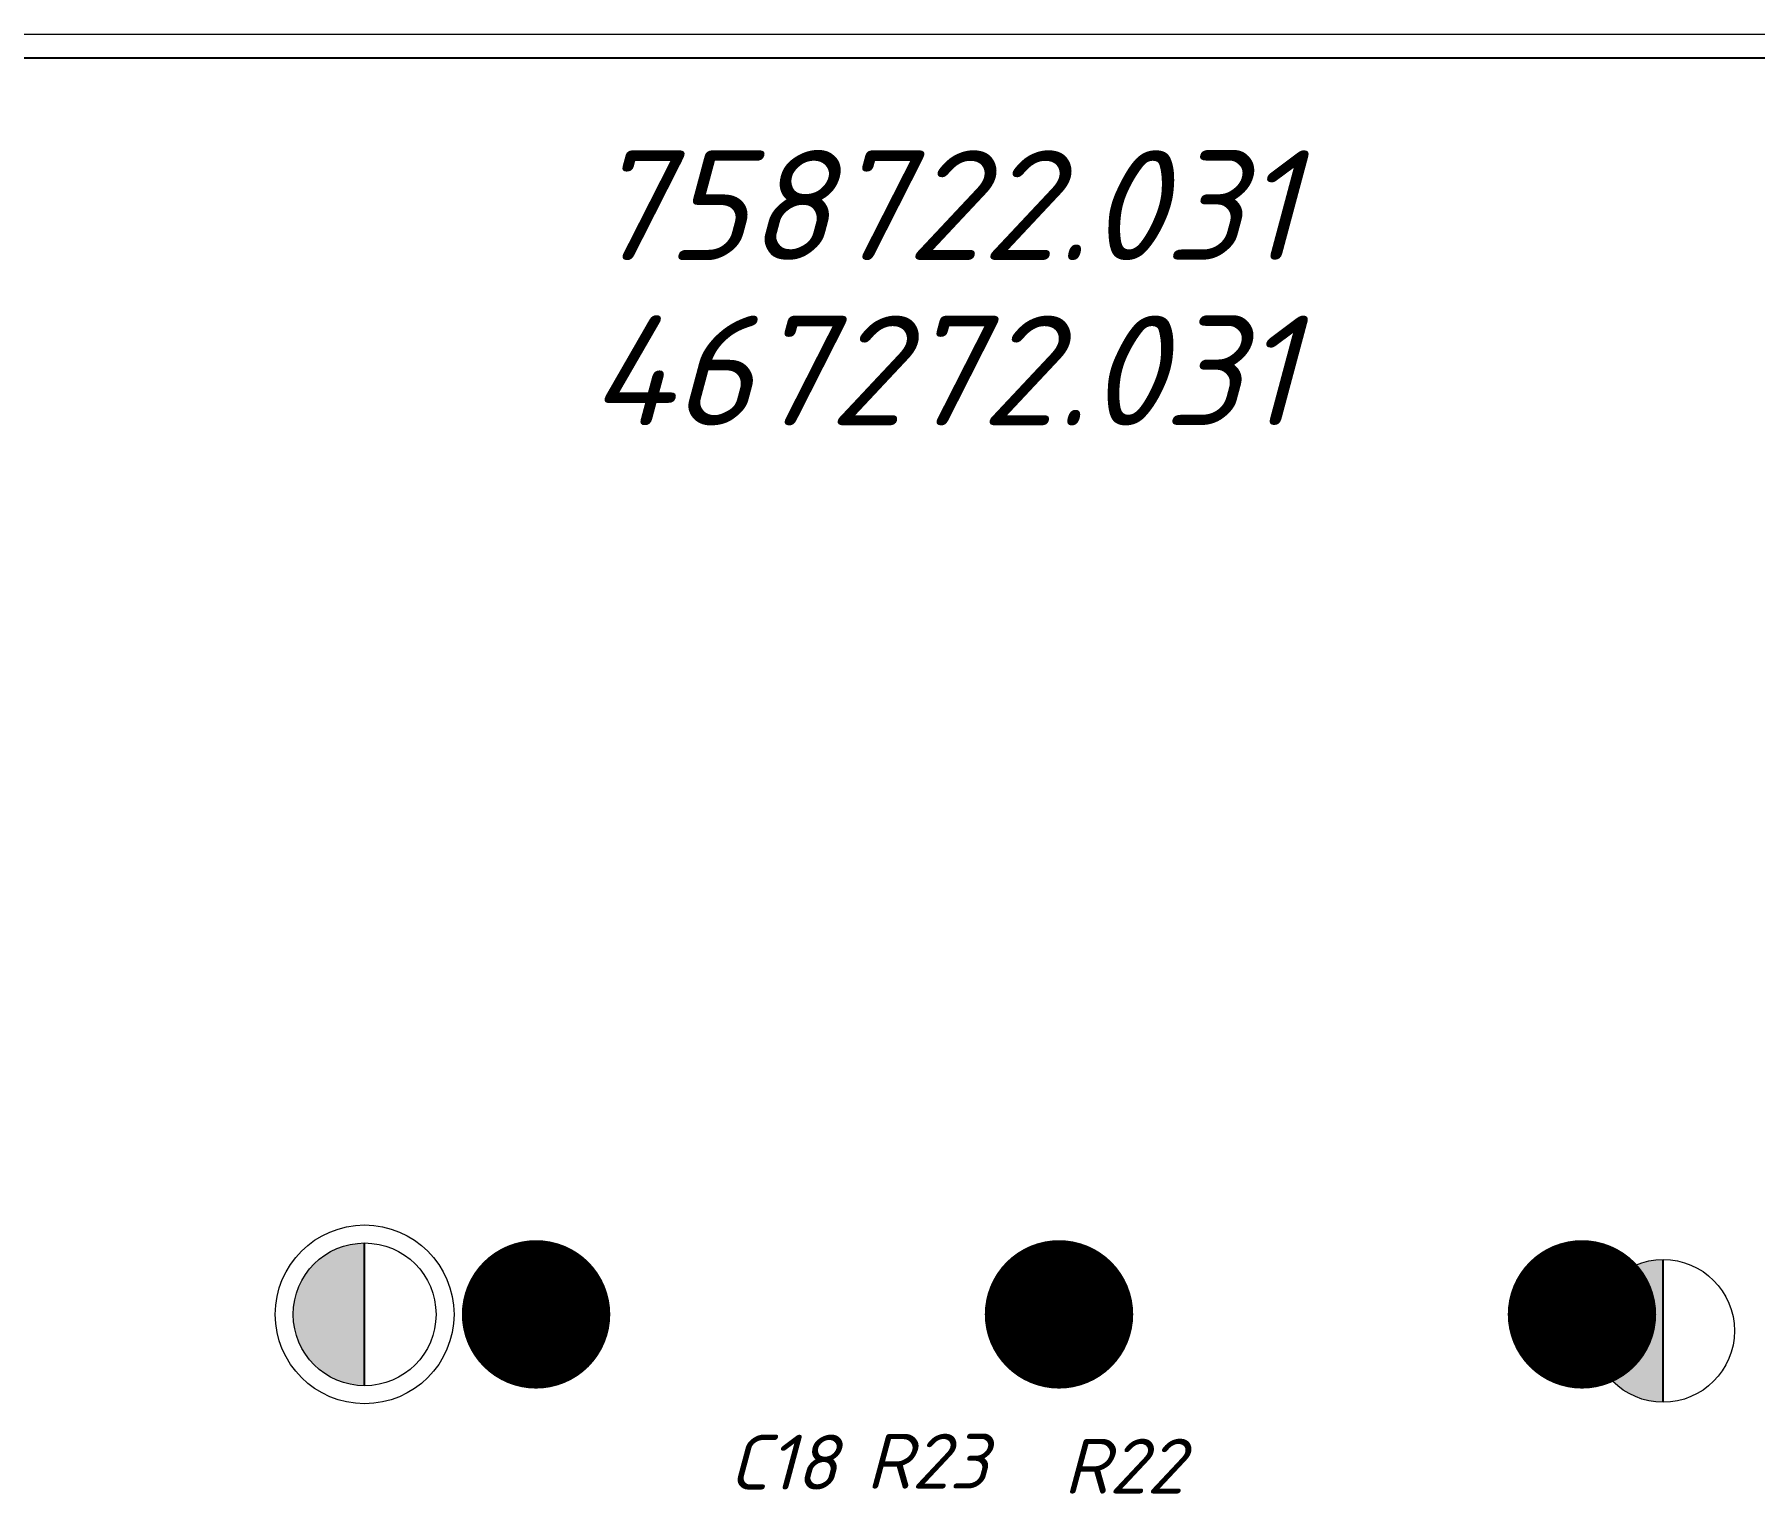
# Model space of a CAD drawing. Header units: millimetres. Extents: x -963 to 6509, y -1367 to 453.
# Drawn here: x 779.71 to 811.04, y 232.42 to 259 of the extents above; entities that cross this region are included whole.
import ezdxf

# ---------------------------------------------------------------- set-up
doc = ezdxf.new("R2010")
doc.units = ezdxf.units.MM
doc.header["$LTSCALE"] = 0.5
doc.layers.add('2-штриховка', color=7, linetype='Continuous', true_color=0x00c7c7)
doc.layers.add('4-текст', color=7, linetype='Continuous', true_color=0x00ad00)
doc.layers.add('BottomSolder', color=6, linetype='Continuous', plot=False)
doc.layers.add('TopLayer', color=1, linetype='Continuous')
doc.layers.add('Для ПП', color=30, linetype='Continuous', lineweight=20)
doc.styles.get("Standard").update_dxf_attribs({"font": 'isocpeui.ttf', "width": 0.9})

msp = doc.modelspace()

# ---------------------------------------------------------------- hatches: boundary and pattern name
at = {"layer": '2-штриховка'}
h = msp.add_hatch(color=256, dxfattribs=at)
h.dxf.hatch_style = 1
h.paths.add_polyline_path([(784.4199704270602, 235.68758778, 0.4142135623730951), (785.7199704270602, 234.38758778), (785.7199704270602, 236.98758778, 0.4142135623730951)])
h = msp.add_hatch(color=256, dxfattribs=at)
h.dxf.hatch_style = 1
h.paths.add_polyline_path([(808.0700120270602, 235.38761378, 0.4142135623730951), (809.3700120270602, 234.08761378), (809.3700120270602, 236.68761378, 0.4142135623730951)])

# ---------------------------------------------------------------- linework, layer by layer
at = {"layer": '4-текст'}
for p, q in [((785.7199704270602, 234.38758778), (785.7199704270602, 236.98758778)), ((809.3700120270602, 234.08761378), (809.3700120270602, 236.68761378))]:
    msp.add_line(p, q, dxfattribs=at)
at = {"layer": 'BottomSolder', "const_width": 1.35160004}
for points in [[(789.5178165684454, 235.68758778, 1), (788.1662165284454, 235.68758778, 1)], [(799.0428165684453, 235.68758778, 1), (797.6912165284454, 235.68758778, 1)], [(808.5678165684454, 235.68758778, 1), (807.2162165284454, 235.68758778, 1)]]:
    msp.add_lwpolyline(points, format="xyb", close=True, dxfattribs=at)
at = {"layer": 'TopLayer'}
msp.add_line((758.4405685470601, 258.57521536), (837.6449846870602, 258.57521536), dxfattribs=at)
at = {"layer": 'Для ПП'}
msp.add_line((838.0405685470602, 259), (758.0405685470602, 259), dxfattribs=at)
for centre, radius in [((785.7199704270602, 235.68758778), 1.627919020000007), ((785.7199704270602, 235.68758778), 1.3), ((785.7199704270602, 235.68758778), 1.3), ((809.3700120270602, 235.38761378), 1.3), ((809.3700120270602, 235.38761378), 1.3), ((809.3700120270602, 235.38761378), 1.3)]:
    msp.add_circle(centre, radius, dxfattribs=at)

# ---------------------------------------------------------------- texts
at = {"layer": '4-текст'}
for s, height, p in [('758722.031', 2, (789.8185103724051, 254.8893951604725)), ('467272.031', 2, (789.8185103724051, 251.8787525454966)), ('C18', 1, (792.3489716470601, 232.4950059)), ('R23', 1, (794.8527741070601, 232.5138019)), ('R22', 1, (798.4493734670601, 232.4234033))]:
    msp.add_text(s, height=height, dxfattribs=at).set_placement(p)

doc.saveas('drawing.dxf')
